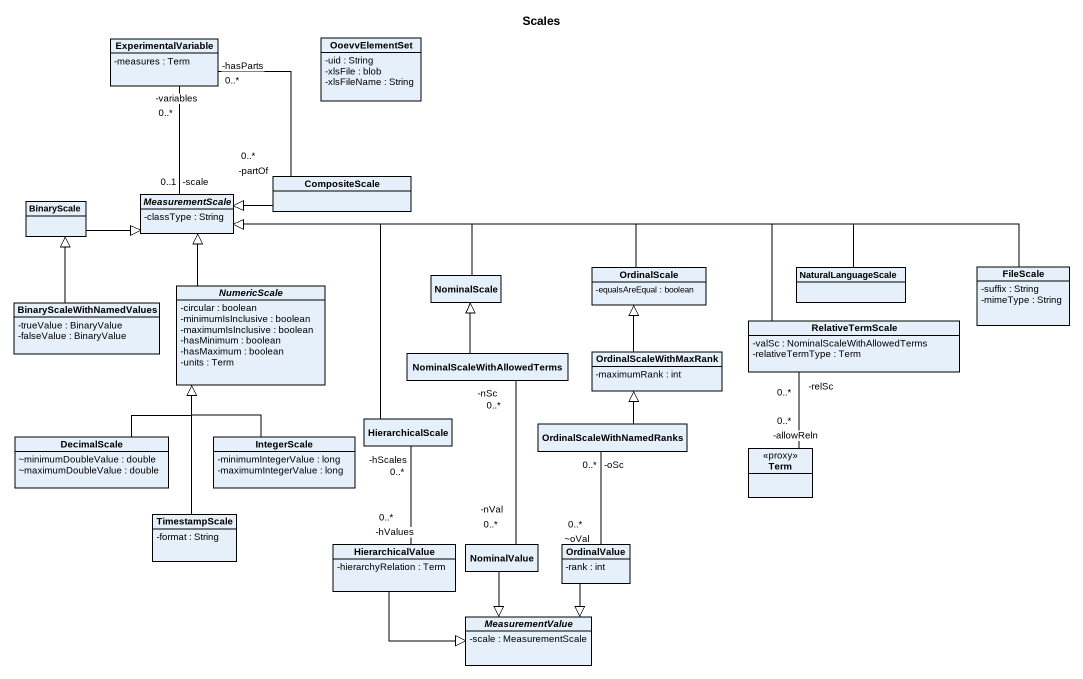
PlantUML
@startuml
title Scales
hide circle
hide empty members
skinparam classAttributeIconSize 0
class ExperimentalVariable {
  -measures : Term
}
class OoevvElementSet {
  -uid : String
  -xlsFile : blob
  -xlsFileName : String
}
class CompositeScale
class BinaryScale
abstract class MeasurementScale {
  -classType : String
}
class OrdinalScale {
  -equalsAreEqual : boolean
}
class NaturalLanguageScale
class FileScale {
  -suffix : String
  -mimeType : String
}
class BinaryScaleWithNamedValues {
  -trueValue : BinaryValue
  -falseValue : BinaryValue
}
abstract class NumericScale {
  -circular : boolean
  -minimumIsInclusive : boolean
  -maximumIsInclusive : boolean
  -hasMinimum : boolean
  -hasMaximum : boolean
  -units : Term
}
class NominalScale
class RelativeTermScale {
  -valSc : NominalScaleWithAllowedTerms
  -relativeTermType : Term
}
class NominalScaleWithAllowedTerms
class OrdinalScaleWithMaxRank {
  -maximumRank : int
}
class HierarchicalScale
class DecimalScale {
  ~minimumDoubleValue : double
  ~maximumDoubleValue : double
}
class IntegerScale {
  -minimumIntegerValue : long
  -maximumIntegerValue : long
}
class OrdinalScaleWithNamedRanks
class Term <<proxy>>
class TimestampScale {
  -format : String
}
class HierarchicalValue {
  -hierarchyRelation : Term
}
class NominalValue
class OrdinalValue {
  -rank : int
}
abstract class MeasurementValue {
  -scale : MeasurementScale
}
ExperimentalVariable "-hasParts\n0..*" -- "-partOf\n0..*" CompositeScale
CompositeScale -left-|> MeasurementScale
BinaryScale -right-|> MeasurementScale
MeasurementScale "-scale\n0..1" -up- "-variables\n0..*" ExperimentalVariable
OrdinalScale -left-|> MeasurementScale
NaturalLanguageScale -left-|> MeasurementScale
FileScale -left-|> MeasurementScale
BinaryScaleWithNamedValues -up-|> BinaryScale
NumericScale -up-|> MeasurementScale
NominalScale -left-|> MeasurementScale
RelativeTermScale -left-|> MeasurementScale
RelativeTermScale "-relSc\n0..*" -- "-allowReln\n0..*" Term
NominalScaleWithAllowedTerms -up-|> NominalScale
OrdinalScaleWithMaxRank -up-|> OrdinalScale
HierarchicalScale -up-|> MeasurementScale
DecimalScale -up-|> NumericScale
IntegerScale -up-|> NumericScale
OrdinalScaleWithNamedRanks -up-|> OrdinalScaleWithMaxRank
TimestampScale -up-|> NumericScale
HierarchicalValue "-hValues\n0..*" -up- "-hScales\n0..*" HierarchicalScale
HierarchicalValue -right-|> MeasurementValue
NominalValue "-nVal\n0..*" -up- "-nSc\n0..*" NominalScaleWithAllowedTerms
NominalValue --|> MeasurementValue
OrdinalValue "~oVal\n0..*" -up- "-oSc\n0..*" OrdinalScaleWithNamedRanks
OrdinalValue --|> MeasurementValue
@enduml
